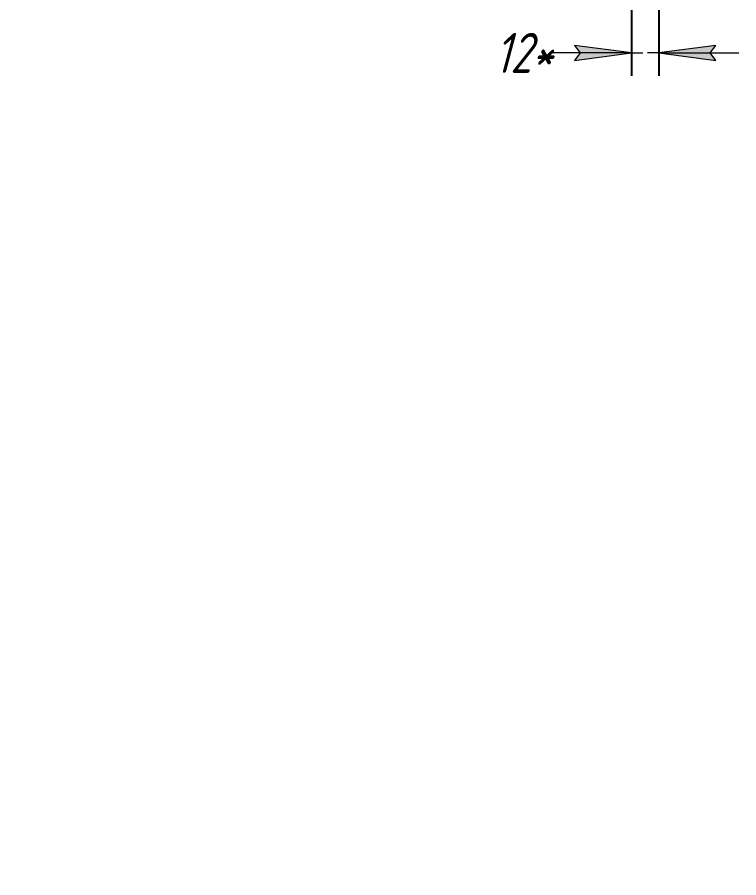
# Model space of a CAD drawing. Header units: millimetres. Extents: x 0 to 210, y 0 to 297.
# Drawn here: x 0 to 63.2, y 75.3 to 150.6 of the extents above; entities that cross this region are included whole.
import ezdxf

# ---------------------------------------------------------------- set-up
doc = ezdxf.new("R2010")
doc.units = ezdxf.units.MM
doc.linetypes.add('K5LT_THIN', pattern=[0])
doc.layers.add('Системный слой', color=7, linetype='Continuous')
doc.styles.add('KDIMTEXTSTYLE', font='GOST_AU.SHX', dxfattribs={"width": 0.96, "oblique": 15, "height": 5})
doc.dimstyles.new('KDIMSTYLE (0.20)', dxfattribs={"dimtxt": 5, "dimasz": 1, "dimexe": 2, "dimexo": 0.0625, "dimgap": 1, "dimtad": 1, "dimlfac": 5, "dimtxsty": 'KDIMTEXTSTYLE', "dimsah": 1, "dimcen": 0.09, "dimdle": 1, "dimadec": 0, "dimazin": 0, "dimtfac": 0.667, "dimtmove": 0, "dimatfit": 3, "dimfxl": 1, "dimtvp": 1, "dimtolj": 1, "dimtzin": 0, "dimarcsym": 0})

# ---------------------------------------------------------------- blocks, each defined once
blk = doc.blocks.new('KDIMARROW_02')
at = {"layer": 'Системный слой'}
blk.add_hatch(color=0, dxfattribs=at).paths.add_polyline_path([(4.5, 0), (5, 0.658), (0, 0), (5, -0.658)])
at = {"layer": 'Системный слой', "color": 0, "linetype": 'K5LT_THIN', "lineweight": 18}
for p, q in [((0, 0), (-1, 0)), ((5, 0.658), (0, 0)), ((0, 0), (5, -0.658)), ((0, 0), (7, 0)), ((4.5, 0), (5, 0.658)), ((5, -0.658), (4.5, 0))]:
    blk.add_line(p, q, dxfattribs=at)

msp = doc.modelspace()

# ---------------------------------------------------------------- dimensions: what is measured, and where the dimension line sits
at = {"layer": 'Системный слой', "color": 7}
msp.add_linear_dim(base=(53.8, 147.5), p1=(56.2, 162.1778), p2=(53.8, 162.1778), location=(44.3466, 147.5), dimstyle='KDIMSTYLE (0.20)', override={"dimexo": 0, "dimpost": '\\H3.5;\\W0.965;\\Q15;<>\\H3.5;\\W0.965;\\Q15;\\Q15;*', "dimblk1": 'KDIMARROW_02', "dimblk2": 'KDIMARROW_02', "dimse1": 0, "dimse2": 0, "dimclrt": 7, "dimtolj": 1}, dxfattribs=at).render()

doc.saveas('drawing.dxf')
